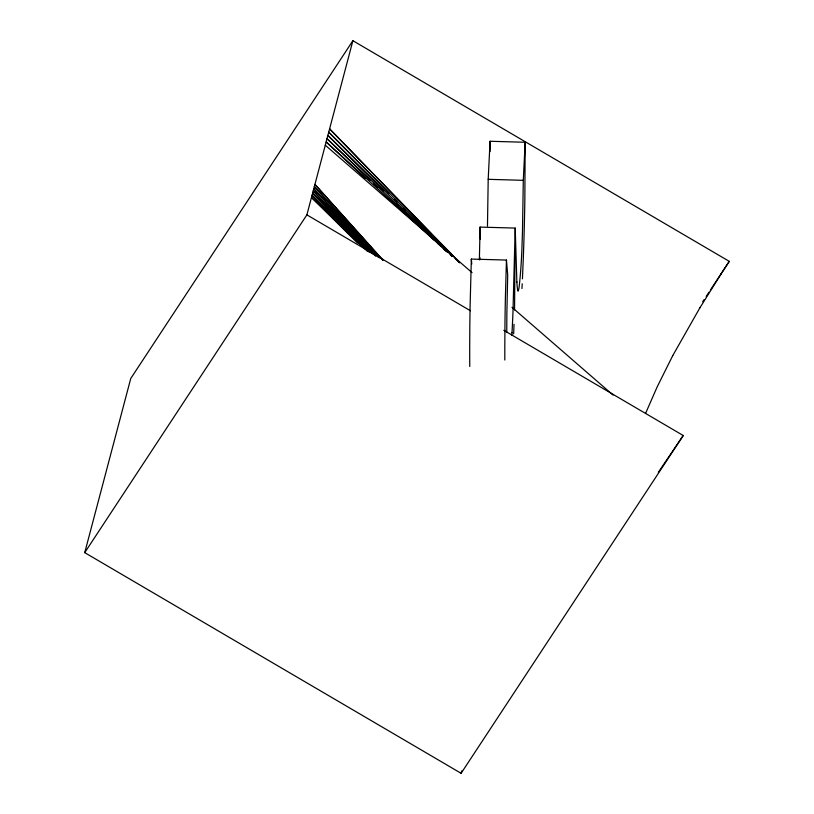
<?xml version="1.0" encoding="UTF-8"?>
<svg xmlns="http://www.w3.org/2000/svg" width="814" height="814" viewBox="0 0 814 814"><rect width="100%" height="100%" fill="white"/><g stroke="black" fill="none" stroke-linecap="round" stroke-linejoin="round"><path stroke-width="1.22" d="M490.079 151.465L490.069 141.27L525.172 142.267L524.847 199.43A125.071 5.82 -88.4 0 1 524.694 208.689A129.222 6.013 -88.4 0 1 523.341 257.295L522.446 278.815M479.833 259.849L479.853 257.326M480.006 238.431L480.097 227.096L515.201 228.083L516.87 282.214M514.55 309.961L515.201 228.083L512.983 311.843A128.602 5.983 -88.4 0 1 512.84 315.374L512.444 324.176A83.974 3.907 -88.4 0 1 512.21 328.856L511.996 332.794M490.069 141.27L488.197 179.324L487.474 226.089M525.172 142.267L523.3 180.321L522.486 230.942A83.354 3.877 -88.4 0 1 522.354 235.388L521.876 249.888A33.923 1.577 -88.4 0 1 521.743 253.001L521.56 256.797A35.541 1.659 -88.4 0 1 521.326 261.141L520.899 267.653A88.675 4.131 -88.4 0 1 520.573 271.907L520.451 273.382A119.892 5.576 -88.4 0 1 520.085 277.706L519.597 282.906M479.375 259.686L480.097 227.096L480.392 239.224M506.776 332.132A110.49 5.138 -88.4 0 1 506.796 323.25L506.827 318.712A82.387 3.836 -88.4 0 1 506.898 311.864L507.702 275L506.44 260.063L471.337 259.076L470.095 306.634A124.196 5.779 -88.4 0 0 469.81 327.503L469.709 345.36A180.566 8.405 -88.4 0 0 469.719 359.015L469.739 363.359A148.28 6.899 -88.4 0 0 469.759 366.493M506.44 260.063L505.402 297.324A149.288 6.95 -88.4 0 0 505.26 304.253L505.199 307.621A121.479 5.657 -88.4 0 0 504.965 323.331L504.812 346.357A180.566 8.405 -88.4 0 0 504.822 360.012M514.031 324.287L513.644 333.893M522.212 283.781L521.957 288.553M519.546 283.435L519.067 287.403A44.414 2.066 -88.4 0 1 518.783 289.092L518.61 289.825A53.409 2.483 -88.4 0 1 518.019 290.771M503.815 330.321L683.241 435.521L461.111 773.3L84.737 552.645L130.759 378.479L352.889 40.7L729.263 261.355L721.163 273.789M84.737 552.645L306.878 214.865L352.889 40.7M461.111 773.3L461.752 770.848M645.726 413.044L657.213 386.792L672.761 355.586M672.751 355.596L699.857 307.875M699.847 307.906L721.184 273.758M702.696 301.75L704.11 299.593M706.186 296.449L709.004 292.155M710.378 290.069L729.263 261.355M683.241 435.521L658.302 472.334M488.197 179.324L523.3 180.321M306.878 214.865L470.472 310.775M325.285 145.197L472.069 272.649M511.996 307.316L613.095 395.095M434.198 240.171L326.149 141.931L365.089 178.276M437.952 243.59L440.771 246.154M443.589 248.718L447.344 252.137M450.162 254.701L452.045 256.41M438.583 244.19L327.004 138.665L369.994 180.138M367.277 251.241L311.477 197.446L357.58 243.071M373.657 183.669L377.309 187.2M446.672 251.557L327.869 135.399L383.76 190.822M396.377 203.337L398.178 205.128M405.392 212.281L407.193 214.072M413.502 220.329L416.208 223.005M367.836 250.956L312.057 195.268L362.657 246.896M452.431 256.441L328.734 132.133L389.438 193.691M394.79 199.125L397.476 201.841M403.724 208.18L405.504 209.992M414.438 219.037L429.609 234.432M431.4 236.243L437.647 242.572M441.219 246.194L445.675 250.722M459.717 262.556L329.599 128.866L431.176 233.669M370.238 252.36L312.627 193.091L368.844 251.943M434.707 237.312L453.256 256.451M455.026 258.272L459.442 262.82M373.524 254.609L313.207 190.914L371.347 253.113M375.966 255.83L313.777 188.736L375.6 256.054M379.304 257.885L314.357 186.559L378.347 257.214M382.865 260.022L314.926 184.381L382.855 260.144M471.337 259.076L471.754 264.051M511.996 332.733A65.71 3.063 -88.4 0 1 511.853 335.276M518.009 291.015A69.699 3.246 -88.4 0 1 516.88 281.939"/></g></svg>
